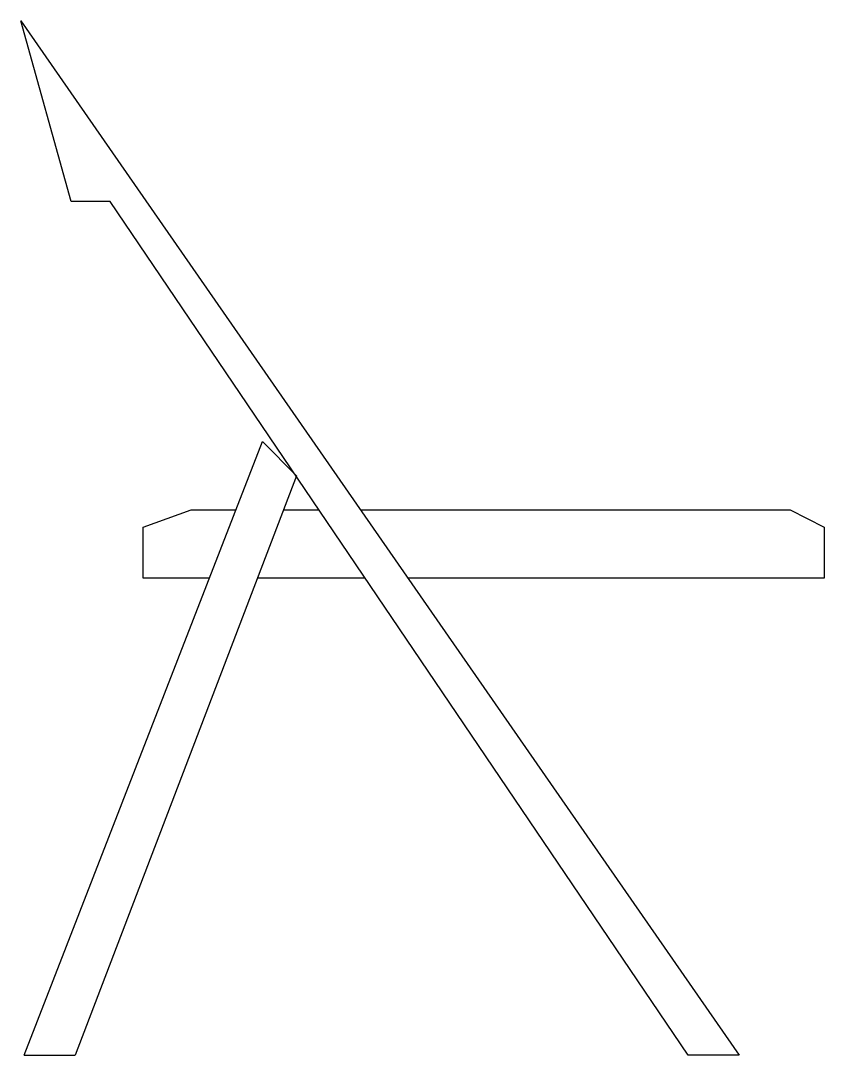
# Model space of a CAD drawing. Extents: x -0.599 to 0, y 0 to 0.771.
import ezdxf

# ---------------------------------------------------------------- set-up
doc = ezdxf.new("R2010")
doc.units = 0
doc.header["$LTSCALE"] = 2
doc.layers.get('0').update_dxf_attribs({"linetype": 'CONTINUOUS'})

msp = doc.modelspace()

# ---------------------------------------------------------------- linework, layer by layer
at = {"color": 7, "linetype": 'CONTINUOUS'}
for p, q in [((-0.59931, 0.77098), (-0.06344, 0)), ((-0.56155, 0.63626), (-0.59931, 0.77098)), ((-0.53266, 0.63626), (-0.56155, 0.63626)), ((-0.1015, 0), (-0.53266, 0.63626)), ((-0.59679, 0), (-0.41901, 0.45728)), ((-0.41901, 0.45728), (-0.39363, 0.4318)), ((-0.39363, 0.4318), (-0.55873, 0)), ((-0.50798, 0.39368), (-0.47211, 0.40642)), ((-0.47211, 0.40642), (-0.4389, 0.40642)), ((-0.40334, 0.40642), (-0.37703, 0.40642)), ((-0.34601, 0.40642), (-0.02538, 0.40642)), ((-0.02538, 0.40642), (0, 0.39368)), ((-0.50798, 0.35567), (-0.50798, 0.39368)), ((0, 0.39368), (0, 0.35567)), ((-0.45864, 0.35567), (-0.50798, 0.35567)), ((-0.34257, 0.35567), (-0.42277, 0.35567)), ((0, 0.35567), (-0.31077, 0.35567)), ((-0.06344, 0), (-0.1015, 0))]:
    msp.add_line(p, q, dxfattribs=at)
msp.add_line((-0.59679, 0), (-0.55873, 0))

doc.saveas('drawing.dxf')
